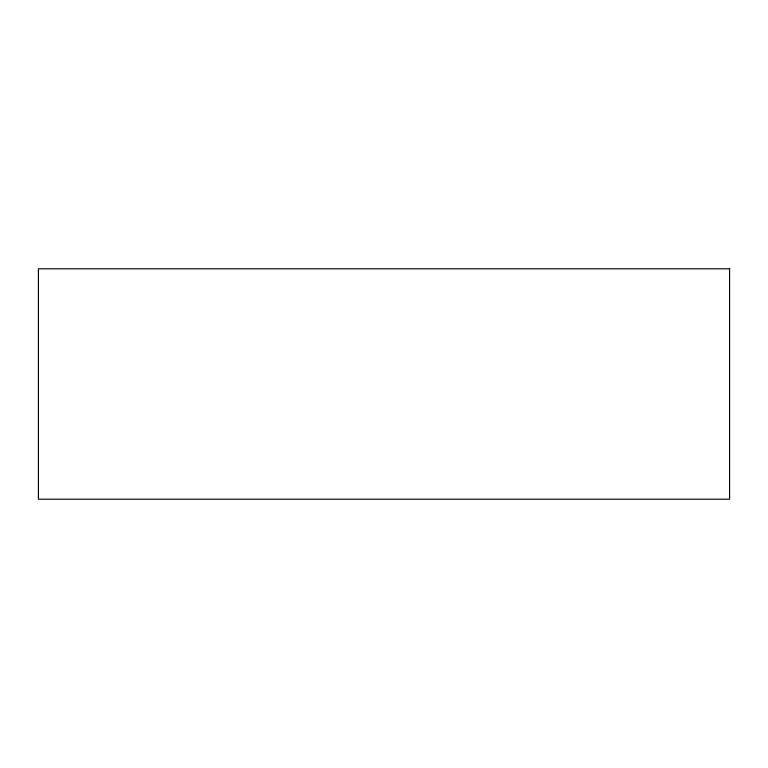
<?xml version="1.0" encoding="UTF-8"?>
<svg xmlns="http://www.w3.org/2000/svg" width="768" height="768" viewBox="0 0 768 768"><rect width="100%" height="100%" fill="white"/><g stroke="black" fill="none" stroke-linecap="round" stroke-linejoin="round"><path stroke-width="1.15" d="M729.6 268.8L38.4 268.8L38.4 499.2L729.6 499.2L729.6 268.8"/></g></svg>
